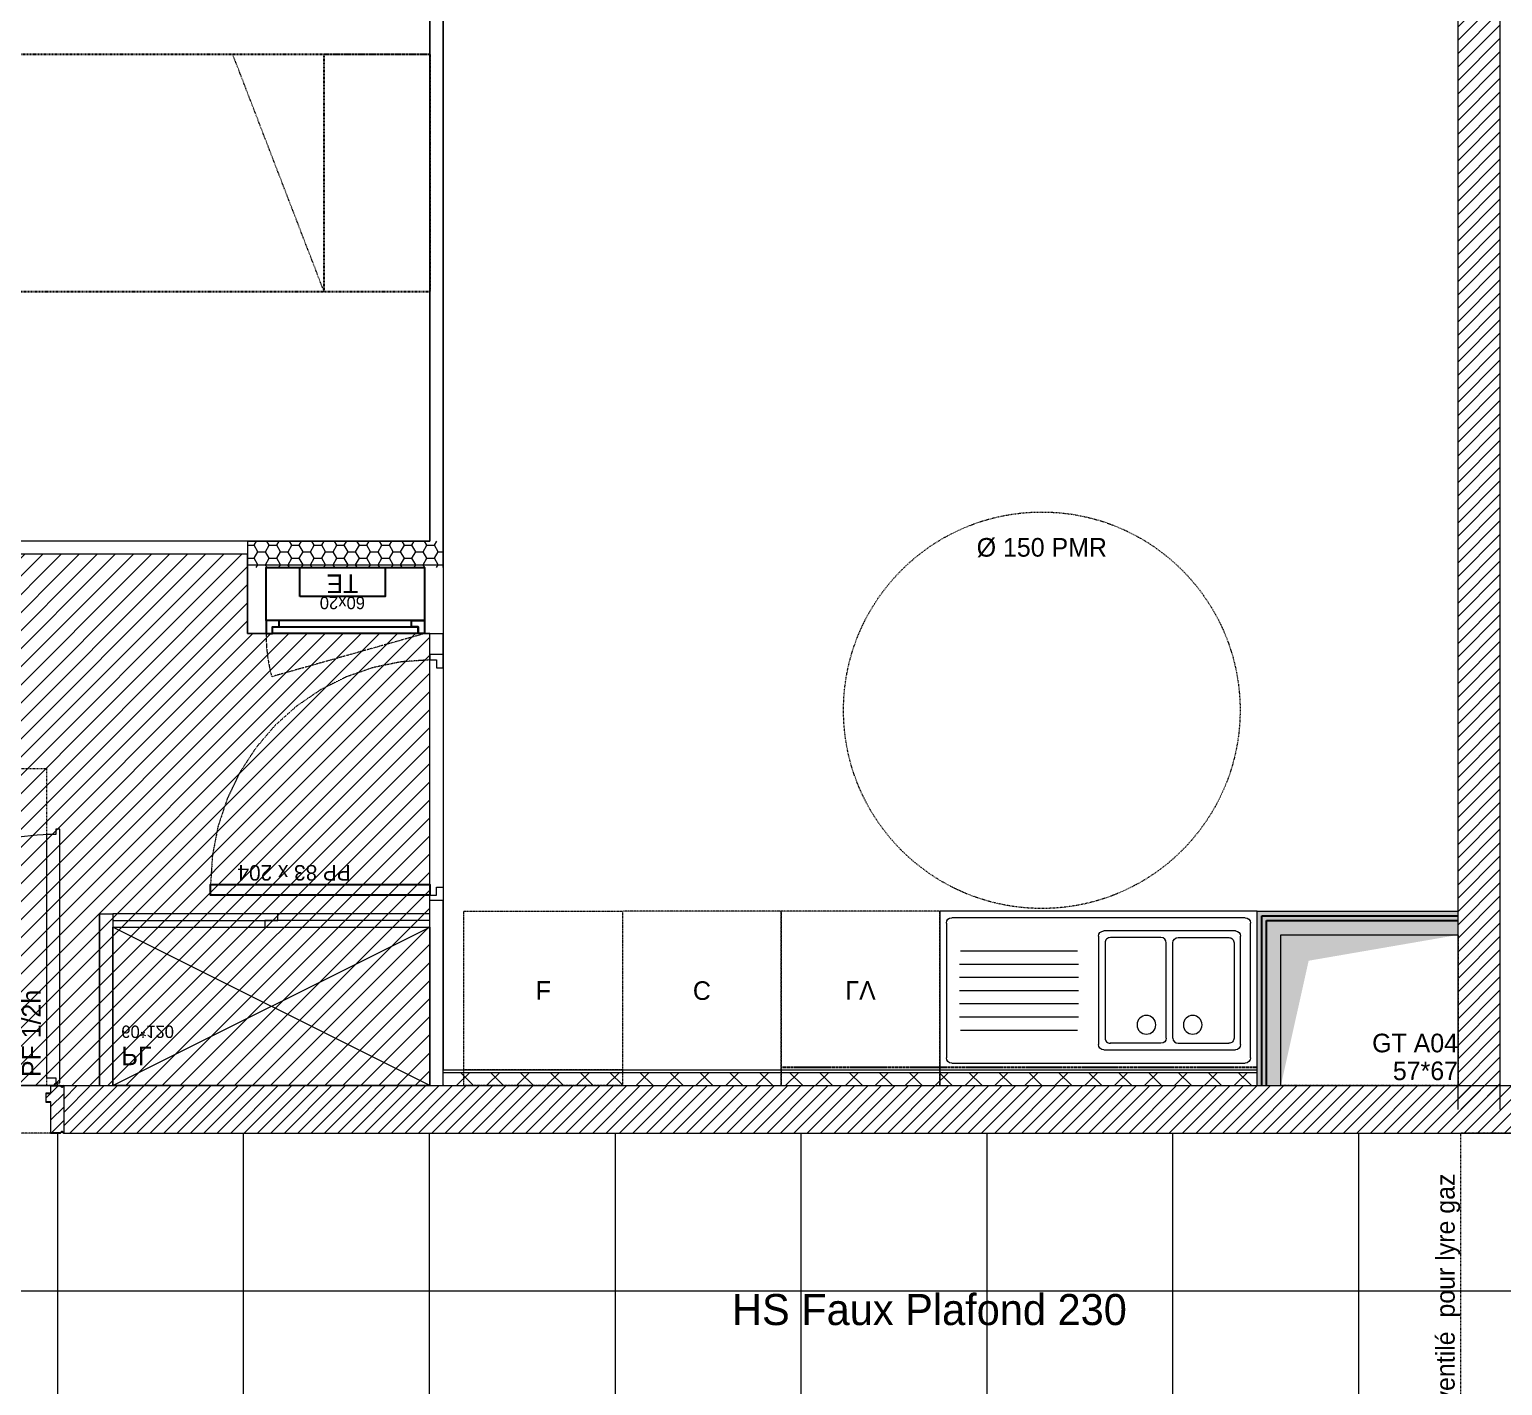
# Model space of a CAD drawing. Header units: centimetres. Extents: x 1724 to 19617, y -6503 to 8072.
# Drawn here: x 4847 to 5404, y -3760 to -3247 of the extents above; entities that cross this region are included whole.
import ezdxf

# ---------------------------------------------------------------- set-up
doc = ezdxf.new("R2010")
doc.units = ezdxf.units.CM
for name, pattern in [('ISO-03', [1.5, 0.6, -0.9]), ('Style de ligne -11', [0.347222, 0.20828, -0.138942]), ('Style de ligne -13', [0.147638, 0.098425, -0.049213]), ('Style de ligne -18', [0.164042, 0.054681, -0.109361]), ('Style de ligne -5', [0.20828, 0.069425, -0.138855]), ('VW-01', [0.41656, 0.20828, -0.20828])]:
    doc.linetypes.add(name, pattern=pattern)
for name, color, linetype, lineweight in [('B amÈnagement intÈrieur', 7, 'Continuous', 5), ('B GÈnÈral', 7, 'Continuous', 5), ('C ANNOTATIONS-prestations-1', 7, 'Continuous', 5), ('F REMPLISSAGE-TE-1', 7, 'Continuous', 5), ('F REMPLISSAGE-vert clair-1', 7, 'Continuous', 5), ('F REMPLISSAGE-vert foncÈ', 7, 'Continuous', 5)]:
    doc.layers.add(name, color=color, linetype=linetype, lineweight=lineweight)
for name, color, linetype in [('B aménagement intérieur', 252, 'Continuous'), ('B faience', 252, 'Style de ligne -11'), ('B Faux plafonds', 252, 'Continuous'), ('B Général', 252, 'Continuous'), ('C ANNOTATIONS-PMR', 252, 'Style de ligne -5'), ('C ANNOTATIONS-prestations', 252, 'Continuous'), ('C ANNOTATIONS-texte', 252, 'Continuous'), ('C ANNOTATIONS-textes-numérotation gaine', 252, 'ISO-03'), ('D SURFACES-shab', 252, 'Continuous'), ('F REMPLISSAGE-TE', 252, 'Continuous'), ('F REMPLISSAGE-vert clair', 252, 'Continuous'), ('F REMPLISSAGE-vert foncé', 252, 'Continuous')]:
    doc.layers.add(name, color=color, linetype=linetype)
doc.styles.add('Eurostile', font='Eurosti.TTF')
doc.styles.add('Eurostile (italic)', font='Eurostib.TTF')
pattern_1 = [(0, (-107.5736, -81.019), (4.261364, 2.4603), [2.84091, -5.68182]), (120, (-107.5736, -81.019), (-4.261364, 2.4603), [2.84091, -5.68182]), (60, (-104.7327, -76.0983), (9e-09, 4.9206), [2.84091, -5.68182])]
pattern_2 = [(45, (-804.3564, -7946.63), (2.4253472, -2.6458333), [])]
pattern_3 = [(45, (0, 0), (2.42535, -2.64583), [])]

# ---------------------------------------------------------------- blocks, each defined once
blk = doc.blocks.new('Rond 150_PMR')
at = {"layer": 'B Général', "color": 154, "linetype": 'VW-01', "lineweight": 5, "true_color": 0x0053a6}
blk.add_circle((0, 0), 75, dxfattribs=at)
at = {"layer": 'B Général', "color": 154, "true_color": 0x0053a6, "insert": (-61.5, 0), "char_height": 7.049, "attachment_point": 5, "rotation": 90, "line_spacing_factor": 0.895453, "style": 'Eurostile (italic)'}
blk.add_mtext('Ø 150 PMR', dxfattribs=at)
blk = doc.blocks.new('Cuisson')
at = {"layer": 'B Général', "color": 7, "linetype": 'Style de ligne -13', "lineweight": 5, "flags": 128}
blk.add_lwpolyline([(-30, 30), (-30, 36), (30, 36), (30, 30)], dxfattribs=at)
blk.add_lwpolyline([(-30, 30), (30, 30), (30, -30), (-30, -30)], close=True, dxfattribs=at)
at = {"layer": 'B Général', "color": 7, "insert": (0, 0), "char_height": 7.05, "attachment_point": 5, "line_spacing_factor": 0.895453, "style": 'Eurostile'}
blk.add_mtext('C', dxfattribs=at)
blk = doc.blocks.new('Lave Vaisselle')
at = {"layer": 'B Général', "color": 7, "linetype": 'Style de ligne -13', "lineweight": 5, "flags": 128}
blk.add_lwpolyline([(-30, 30), (-30, 36), (30, 36), (30, 30)], dxfattribs=at)
blk.add_lwpolyline([(-30, 30), (30, 30), (30, -30), (-30, -30)], close=True, dxfattribs=at)
at = {"layer": 'B Général', "color": 7, "insert": (0, 0), "char_height": 7.049, "attachment_point": 5, "line_spacing_factor": 0.895453, "style": 'Eurostile'}
blk.add_mtext('LV', dxfattribs=at)
blk = doc.blocks.new('PP 80')
at = {"layer": 'B Général', "flags": 128}
blk.add_lwpolyline([(-43, 2.5), (-43, 85.5), (-39, 85.5), (-39, 2.5)], close=True, dxfattribs=at)
at = {"layer": 'B Général', "linetype": 'Style de ligne -18', "lineweight": 5, "flags": 128}
blk.add_lwpolyline([(46, 2.5), (45.27, 13.33), (43.1, 23.98), (39.53, 34.26), (34.61, 44), (28.44, 53.03), (21.1, 61.19), (12.74, 68.35), (3.5, 74.38), (-6.47, 79.18), (-17, 82.67), (-27.91, 84.79), (-39, 85.5)], dxfattribs=at)
at = {"layer": 'B Général', "color": 7, "linetype": 'Continuous', "lineweight": 5, "flags": 128}
for points in [[(-45, 2.5), (-43, 2.5), (-43, 0), (-40, 0), (-40, -2.5), (-45, -2.5)], [(48, 2.5), (46, 2.5), (46, 0), (43, 0), (43, -2.5), (48, -2.5), (48, -2.5), (48, -2.5), (48, 1.79), (48, 1.79)]]:
    blk.add_lwpolyline(points, close=True, dxfattribs=at)
at = {"layer": 'C ANNOTATIONS-prestations', "insert": (-37.49, 32.5), "char_height": 5.8739, "attachment_point": 1, "rotation": 90, "line_spacing_factor": 0.895453, "style": 'Eurostile'}
blk.add_mtext('PP 83 x 204', dxfattribs=at)
blk = doc.blocks.new('Groupe-40-1')
at = {"layer": 'B Général', "flags": 128}
for points in [[(-31.46, -5.77), (-31.46, -0.77), (-28.96, -0.77), (-28.96, -3.27), (-26.46, -3.27), (-26.46, -5.77)], [(26.04, -0.77), (26.04, -3.27), (-28.96, -3.27), (-28.96, -0.77)], [(28.54, -5.77), (28.54, -0.77), (26.04, -0.77), (26.04, -3.27), (23.54, -3.27), (23.54, -5.77)]]:
    blk.add_lwpolyline(points, close=True, dxfattribs=at)
blk = doc.blocks.new('TE')
at = {"layer": 'B Général', "color": 7, "linetype": 'Style de ligne -5', "lineweight": 5}
blk.add_line((-31.46, -0.77), (26.39, 15.56), dxfattribs=at)
at = {"layer": 'B Général', "flags": 128}
blk.add_lwpolyline([(28.54, -5.77), (28.54, -25.77), (-31.46, -25.77), (-31.46, -5.77)], close=True, dxfattribs=at)
at = {"layer": 'B Général', "color": 7, "flags": 128}
blk.add_lwpolyline([(15.79, -14.77), (15.79, -25.77), (-16.46, -25.77), (-16.46, -14.77)], close=True, dxfattribs=at)
at = {"layer": 'B Général', "color": 7, "linetype": 'Style de ligne -5', "lineweight": 5}
blk.add_arc((-34.54, -0.77), 63.08, 359.9968, 14.9984, dxfattribs=at)
at = {"layer": 'B Général', "color": 7}
blk.add_blockref('Groupe-40-1', (0, 0), dxfattribs=at)
at = {"layer": 'B Général', "insert": (-0.34, -16.08), "char_height": 7.049, "width": 32.25, "attachment_point": 2, "line_spacing_factor": 0.895453, "style": 'Eurostile'}
blk.add_mtext('TE ', dxfattribs=at)
at = {"layer": 'C ANNOTATIONS-prestations', "insert": (-0.34, -14.77), "char_height": 4.699, "width": 32.25, "attachment_point": 8, "line_spacing_factor": 0.895453, "style": 'Eurostile'}
blk.add_mtext('60x20', dxfattribs=at)
blk = doc.blocks.new('Evier 120.60 RSH')
at = {"layer": 'B Général', "color": 7, "linetype": 'Continuous', "lineweight": 5}
for p, q in [((-57.5, -55.5), (-57.5, -4.5)), ((-55.5, -2.5), (55.5, -2.5)), ((57.5, -4.5), (57.5, -55.5)), ((0, -50.5), (0, -9.53)), ((2, -7.53), (51.79, -7.53)), ((18.98, -10), (18.98, -10)), ((53.79, -9.53), (53.79, -50.5)), ((-52.12, -15), (-7.88, -15)), ((-52.5, -20), (-7.5, -20)), ((-52.5, -25), (-7.5, -25)), ((-52.5, -30), (-7.5, -30)), ((-52.5, -35), (-7.5, -35)), ((-52.5, -40), (-7.5, -40)), ((25.65, -43.33), (25.65, -43.33)), ((-52.12, -45), (-7.88, -45)), ((9.17, -50), (9.17, -50)), ((51.79, -52.5), (2, -52.5)), ((55.5, -57.5), (-55.5, -57.5))]:
    blk.add_line(p, q, dxfattribs=at)
at = {"layer": 'B Général', "color": 7, "linetype": 'Continuous', "lineweight": 5, "flags": 128}
blk.add_lwpolyline([(-60, 0), (-60, 6), (60, 6), (60, 0)], dxfattribs=at)
blk.add_lwpolyline([(-60, 0), (60, 0), (60, -60), (-60, -60)], close=True, dxfattribs=at)
for points in [[(25.65, -12), (25.65, -48, -0.414212), (23.65, -50), (4.5, -50, -0.198914), (3.09, -49.41, -0.198914), (2.5, -48), (2.5, -12, -0.414214), (4.5, -10)], [(25.65, -12, 0.414212), (23.65, -10), (4.45, -10)], [(28.15, -12), (28.15, -48, 0.414212), (30.15, -50), (49.29, -50, 0.198914), (50.71, -49.41, 0.198914), (51.29, -48), (51.29, -12, 0.414214), (49.29, -10)], [(28.15, -12, -0.414212), (30.15, -10), (49.34, -10)]]:
    blk.add_lwpolyline(points, format="xyb", dxfattribs=at)
at = {"layer": 'B Général', "color": 7, "linetype": 'Continuous', "lineweight": 5}
for centre, start, end in [((-55.5, -4.5), 90, 180), ((55.5, -4.5), 0, 90), ((2, -9.53), 90, 180), ((51.79, -9.53), 0, 90), ((-55.5, -55.5), 180, 270), ((2, -50.5), 180, 270), ((51.79, -50.5), 270, 0), ((55.5, -55.5), 270, 0)]:
    blk.add_arc(centre, 2, start, end, dxfattribs=at)
for centre in [(18.15, -17), (35.65, -17)]:
    blk.add_ellipse(centre, major_axis=(3.54, 0), ratio=1, dxfattribs=at)
blk = doc.blocks.new('Placard 60.120')
at = {"layer": 'B Général', "color": 7, "linetype": 'Continuous', "lineweight": 5}
for p, q in [((60, 29.81), (-60, -30.19)), ((-60, 29.81), (60, -30.19))]:
    blk.add_line(p, q, dxfattribs=at)
at = {"layer": 'B Général', "color": 7, "linetype": 'Continuous', "lineweight": 5, "flags": 128}
blk.add_lwpolyline([(60, -30.19), (60, 29.81), (-60, 29.81), (-60, -30.19)], dxfattribs=at)
at = {"layer": 'B Général', "color": 252, "linetype": 'Continuous', "lineweight": 5, "true_color": 0x888888, "flags": 128}
blk.add_lwpolyline([(60, -30.19), (60, -35.19), (-60, -35.19), (-60, -30.19)], close=True, dxfattribs=at)
at = {"layer": 'B Général', "color": 7, "linetype": 'Continuous', "lineweight": 5, "flags": 128}
for points in [[(2.5, -32.69), (2.5, -35.19), (-60, -35.19), (-60, -32.69)], [(60, -30.19), (60, -32.69), (-2.5, -32.69), (-2.5, -30.19)]]:
    blk.add_lwpolyline(points, close=True, dxfattribs=at)
at = {"layer": 'B Général', "color": 7, "insert": (-56.76, 22.09), "char_height": 7.049, "attachment_point": 1, "line_spacing_factor": 0.895453, "style": 'Eurostile'}
blk.add_mtext('PL', dxfattribs=at)
at = {"layer": 'C ANNOTATIONS-prestations', "insert": (-56.76, 9.4), "char_height": 4.699, "attachment_point": 4, "line_spacing_factor": 0.895453, "style": 'Eurostile'}
blk.add_mtext('60*120', dxfattribs=at)
blk = doc.blocks.new('Lit 90.190')
at = {"layer": 'B Général', "color": 7, "linetype": 'VW-01', "lineweight": 5}
blk.add_line((45, 54.99), (-45, 20.35), dxfattribs=at)
at = {"layer": 'B Général', "linetype": 'VW-01', "flags": 128}
for points in [[(-45, 95), (45, 95), (45, -95), (-45, -95)], [(-45, 95), (45, 95), (45, 54.99), (-45, 54.99)]]:
    blk.add_lwpolyline(points, close=True, dxfattribs=at)
blk = doc.blocks.new('Frigo')
at = {"layer": 'B Général', "color": 7, "linetype": 'Style de ligne -13', "lineweight": 5, "flags": 128}
blk.add_lwpolyline([(-30, 30), (30, 30), (30, -30), (-30, -30)], close=True, dxfattribs=at)
blk.add_lwpolyline([(30, -30), (30, -36), (-30, -36), (-30, -30)], dxfattribs=at)
at = {"layer": 'B Général', "color": 7, "insert": (0, 0), "char_height": 7.05, "attachment_point": 5, "line_spacing_factor": 0.895453, "style": 'Eurostile'}
blk.add_mtext('F', dxfattribs=at)
blk = doc.blocks.new('T3 A 102 (2D)')
at = {"layer": 'B amÈnagement intÈrieur', "linetype": 'Continuous', "lineweight": 5, "true_color": 0xaaaaaa}
h = blk.add_hatch(dxfattribs=at)
h.set_pattern_fill('F_P__SOFFITE', color=253, style=0, pattern_type=2)
h.set_pattern_definition([(45, (0, 0.2205), (-3.52778, 3.30729), [])])
h.paths.add_polyline_path([(-259.42, -200.44), (-259.29, -401.44), (105.58, -401.44), (105.58, -230.43), (36.58, -230.43), (36.58, -200.44)])
at = {"layer": 'B GÈnÈral', "linetype": 'Continuous', "lineweight": 5}
h = blk.add_hatch(dxfattribs=at)
h.set_pattern_fill('PSE', style=0, pattern_type=2)
h.set_pattern_definition(pattern_1)
h.paths.add_polyline_path([(36.53, -205.44), (36.53, -195.44), (110.58, -195.44), (110.58, -205.44)])
at = {"layer": 'B GÈnÈral', "linetype": 'Continuous', "lineweight": 5, "true_color": 0x808080}
h = blk.add_hatch(dxfattribs=at)
h.set_pattern_fill('02_ISOLANT', color=8, style=0, pattern_type=2)
h.set_pattern_definition([(45, (0, 0), (-5.65685, 5.65685), []), (135, (0, 0), (5.65685, 5.65685), [])])
h.paths.add_polyline_path([(110.58, -396.44), (110.58, -401.44), (418.42, -401.44), (418.42, -396.44)])
at = {"layer": 'F REMPLISSAGE-TE-1', "linetype": 'Continuous', "lineweight": 5}
h = blk.add_hatch(dxfattribs=at)
h.set_pattern_fill('PSE', style=0, pattern_type=2)
h.set_pattern_definition(pattern_1)
h.paths.add_polyline_path([(36.53, -195.44), (36.53, -204.44), (110.58, -204.44), (110.58, -195.44)])
h = blk.add_hatch(dxfattribs=at)
h.set_pattern_fill('PSE', style=0, pattern_type=2)
h.set_pattern_definition(pattern_1)
h.paths.add_polyline_path([(36.53, -204.44), (36.53, -205.44), (110.58, -205.44), (110.58, -204.44)])
at = {"layer": 'B aménagement intérieur', "color": 7, "linetype": 'Style de ligne -5', "lineweight": 5, "flags": 128}
blk.add_lwpolyline([(-259.42, -200.44), (-259.29, -401.44), (105.58, -401.44), (105.58, -230.43), (36.58, -230.43), (36.58, -200.44)], close=True, dxfattribs=at)
at = {"layer": 'B faience'}
blk.add_line((238.42, -394.44), (418.42, -394.44), dxfattribs=at)
at = {"layer": 'B GÈnÈral', "color": 9, "linetype": 'Continuous', "true_color": 0xc0dcc0}
for points in [[(427.42, -401.44), (418.42, -401.44), (427.42, -344.44), (418.42, -335.44)], [(427.42, -344.44), (418.42, -335.44), (494.42, -344.44), (494.42, -335.44)]]:
    blk.add_solid(points, dxfattribs=at)
at = {"layer": 'B GÈnÈral', "color": 254, "linetype": 'Continuous', "true_color": 0xd6d6d6}
blk.add_solid([(437.93, -354.2), (494.42, -344.44), (427.42, -401.44), (427.42, -344.44)], dxfattribs=at)
at = {"layer": 'B Général', "color": 7, "linetype": 'Continuous', "lineweight": 13}
for p, q in [((105.58, -195.44), (105.58, 181.56)), ((110.58, -195.44), (110.58, 181.56)), ((36.53, -195.44), (-56.42, -195.44)), ((36.53, -200.44), (-56.42, -200.44)), ((36.53, -195.44), (105.58, -195.44)), ((36.53, -195.44), (36.53, -200.44)), ((36.53, -200.44), (36.53, -205.44)), ((110.58, -205.44), (110.58, -195.44)), ((36.53, -205.44), (36.58, -205.44)), ((43.58, -205.44), (103.58, -205.44)), ((105.58, -238.39), (105.58, -230.43)), ((110.58, -238.39), (110.58, -230.43)), ((105.58, -401.44), (105.58, -331.39)), ((110.58, -401.44), (110.58, -331.39)), ((-19.42, -336.44), (-19.42, -401.44)), ((-14.42, -336.44), (-14.42, -401.44)), ((418.42, -401.44), (418.42, -335.44)), ((418.42, -335.44), (494.42, -335.44)), ((427.42, -401.44), (427.42, -344.44)), ((427.42, -344.44), (494.42, -344.44)), ((110.58, -395.44), (418.42, -395.44)), ((110.58, -401.44), (110.58, -395.44)), ((418.42, -401.44), (418.42, -395.44)), ((110.58, -401.44), (418.42, -401.44))]:
    blk.add_line(p, q, dxfattribs=at)
at = {"layer": 'B Général', "color": 7, "linetype": 'Continuous', "lineweight": 5}
for p, q in [((105.58, -195.44), (105.58, 181.56)), ((110.58, -195.44), (110.58, 181.56)), ((36.53, -195.44), (-56.42, -195.44)), ((36.53, -200.44), (-56.42, -200.44)), ((36.58, -205.44), (36.58, -230.43)), ((43.58, -205.44), (43.58, -230.43)), ((103.58, -205.44), (103.58, -230.43)), ((110.58, -205.44), (110.58, -230.43)), ((36.58, -230.43), (43.58, -230.43)), ((103.58, -230.43), (110.58, -230.43)), ((105.58, -238.39), (105.58, -230.43)), ((110.58, -238.39), (110.58, -230.43)), ((110.58, -238.39), (105.58, -238.39)), ((110.58, -331.39), (105.58, -331.39)), ((105.58, -401.44), (105.58, -331.39)), ((110.58, -401.44), (110.58, -331.39)), ((-19.42, -336.44), (-19.42, -401.44)), ((-19.42, -336.44), (-14.42, -336.44)), ((-14.42, -336.44), (-14.42, -401.44)), ((110.58, -395.44), (418.42, -395.44)), ((110.58, -396.44), (418.42, -396.44)), ((-19.42, -401.44), (-14.42, -401.44)), ((110.58, -401.44), (418.42, -401.44))]:
    blk.add_line(p, q, dxfattribs=at)
at = {"layer": 'B Général', "color": 154, "linetype": 'VW-01', "lineweight": 5, "true_color": 0x0053a6, "flags": 128}
blk.add_lwpolyline([(-259.42, -401.44), (-259.42, -281.44), (-39.42, -281.44), (-39.42, -401.44)], close=True, dxfattribs=at)
at = {"layer": 'D SURFACES-shab', "lineweight": 18, "flags": 128}
for points in [[(-204.5, 181.56), (105.58, 181.56), (105.58, -195.44), (-154.42, -195.44), (-154.42, 36.56), (-139.5, 36.56), (-139.5, 41.56), (-204.5, 41.56)], [(110.58, -395.44), (418.42, -395.44), (418.42, -335.44), (494.42, -335.44), (494.42, 181.56), (110.58, 181.56)], [(36.58, -230.43), (36.58, -200.44), (-259.42, -200.44), (-259.42, -401.44), (-19.42, -401.44), (-19.42, -336.44), (-14.42, -336.44), (-14.42, -401.44), (105.58, -401.44), (105.58, -230.43)]]:
    blk.add_lwpolyline(points, close=True, dxfattribs=at)
at = {"layer": 'F REMPLISSAGE-TE', "color": 7, "linetype": 'Continuous', "lineweight": 5}
blk.add_line((36.53, -204.44), (110.58, -204.44), dxfattribs=at)
at = {"layer": 'F REMPLISSAGE-vert clair'}
for p, q in [((420.22, -401.44), (420.22, -337.24)), ((420.22, -337.24), (494.42, -337.24)), ((422.02, -401.44), (422.02, -339.04)), ((422.02, -339.04), (494.42, -339.04))]:
    blk.add_line(p, q, dxfattribs=at)
at = {"layer": 'F REMPLISSAGE-vert clair', "color": 7, "linetype": 'Continuous', "lineweight": 13}
for p, q in [((427.42, -401.44), (427.42, -344.44)), ((427.42, -344.44), (494.42, -344.44))]:
    blk.add_line(p, q, dxfattribs=at)
at = {"layer": 'F REMPLISSAGE-vert clair-1', "color": 9, "linetype": 'Continuous', "true_color": 0xc0dcc0}
for points in [[(420.22, -401.44), (422.02, -401.44), (420.22, -337.24), (422.02, -339.04)], [(420.22, -337.24), (422.02, -339.04), (494.42, -337.24), (494.42, -339.04)], [(422.02, -401.44), (427.42, -401.44), (422.02, -339.04), (427.42, -344.44)], [(422.02, -339.04), (427.42, -344.44), (494.42, -339.04), (494.42, -344.44)]]:
    blk.add_solid(points, dxfattribs=at)
at = {"layer": 'F REMPLISSAGE-vert foncÈ', "color": 54, "linetype": 'Continuous', "true_color": 0x99aa00}
for points in [[(418.42, -401.44), (420.22, -401.44), (418.42, -335.44), (420.22, -337.24)], [(418.42, -335.44), (420.22, -337.24), (494.42, -335.44), (494.42, -337.24)]]:
    blk.add_solid(points, dxfattribs=at)
at = {"layer": 'F REMPLISSAGE-vert foncé', "color": 7, "linetype": 'Continuous', "lineweight": 13}
for p, q in [((418.42, -401.44), (418.42, -335.44)), ((418.42, -335.44), (494.42, -335.44))]:
    blk.add_line(p, q, dxfattribs=at)
at = {"layer": 'F REMPLISSAGE-vert foncé'}
for p, q in [((420.22, -401.44), (420.22, -337.24)), ((420.22, -337.24), (494.42, -337.24))]:
    blk.add_line(p, q, dxfattribs=at)
at = {"layer": 'B Général', "color": 7}
for name, p, rotation in [('Lit 90.190', (10.58, -56.19), 270), ('TE', (72.11, -231.2), 180.0000000000904), ('PP 80', (108.08, -286.39), 90)]:
    blk.add_blockref(name, p, dxfattribs=dict(at, rotation=rotation))
at = {"layer": 'B Général', "color": 7, "xscale": -1, "rotation": 180}
for name, p in [('Placard 60.120', (45.58, -371.64)), ('Cuisson', (208.42, -365.44)), ('Lave Vaisselle', (268.42, -365.44)), ('Evier 120.60 RSH', (358.42, -395.44))]:
    blk.add_blockref(name, p, dxfattribs=at)
at = {"layer": 'B Général', "color": 7}
blk.add_blockref('Frigo', (148.42, -365.44), dxfattribs=at)
at = {"layer": 'C ANNOTATIONS-PMR', "color": 7, "rotation": 270}
blk.add_blockref('Rond 150_PMR', (337, -259.44), dxfattribs=at)
blk = doc.blocks.new('PP 93_204 PF1_2h mur20')
at = {"layer": 'B GÈnÈral', "linetype": 'Continuous', "lineweight": 5}
h = blk.add_hatch(dxfattribs=at)
h.set_pattern_fill('50_BETON', style=0, pattern_type=2)
h.set_pattern_definition(pattern_3)
edge = h.paths.add_edge_path()
edge.add_line((-51.6, -8.95), (-50.94, -8.37))
edge.add_line((-50.94, -8.37), (-50.93, -8.36))
edge.add_arc((-50.79, -8.52), 0.2, 48.9909, 131.0091, ccw=False)
edge.add_line((-50.66, -8.36), (-50.65, -8.37))
edge.add_line((-50.65, -8.37), (-50.1, -8.86))
edge.add_line((-50.1, -8.86), (-50.1, -8.86))
edge.add_arc((-50.06, -8.82), 0.05, 228.9909, 270)
edge.add_line((-50.06, -8.87), (-50.06, -8.87))
edge.add_line((-50.06, -8.87), (-46.7, -8.87))
edge.add_line((-46.7, -8.87), (-46.69, -8.87))
edge.add_arc((-46.69, -8.83), 0.0435, 270, 360)
edge.add_line((-46.65, -8.83), (-46.65, 2.7))
edge.add_arc((-46.48, 2.7), 0.174, 90, 180, ccw=False)
edge.add_line((-46.48, 2.87), (-46.45, 2.87))
edge.add_line((-46.45, 2.87), (-44.9, 2.87))
edge.add_line((-44.9, 2.87), (-44.89, 2.87))
edge.add_arc((-44.89, 2.91), 0.0435, 270, 360)
edge.add_line((-44.85, 2.91), (-44.85, 5.96))
edge.add_arc((-44.89, 5.96), 0.0435, 0, 90)
edge.add_line((-44.89, 6), (-44.9, 6))
edge.add_line((-44.9, 6), (-46.45, 6))
edge.add_line((-46.45, 6), (-46.48, 6))
edge.add_arc((-46.48, 6.17), 0.174, 180, 270, ccw=False)
edge.add_line((-46.65, 6.17), (-46.65, 8.83))
edge.add_arc((-46.69, 8.83), 0.0435, 0, 90)
edge.add_line((-46.69, 8.87), (-46.7, 8.87))
edge.add_line((-46.7, 8.87), (-50.06, 8.87))
edge.add_line((-50.06, 8.87), (-50.06, 8.87))
edge.add_arc((-50.06, 8.82), 0.05, 90, 131.0091)
edge.add_line((-50.1, 8.86), (-50.1, 8.86))
edge.add_line((-50.1, 8.86), (-50.65, 8.37))
edge.add_line((-50.65, 8.37), (-50.66, 8.37))
edge.add_arc((-50.79, 8.52), 0.2, 233.0967, 311.0091, ccw=False)
edge.add_line((-50.91, 8.36), (-50.92, 8.36))
edge.add_line((-50.92, 8.36), (-51.44, 8.81))
edge.add_line((-51.44, 8.81), (-51.44, 8.81))
edge.add_line((-51.44, 8.81), (-51.6, 8.95))
edge.add_line((-51.6, 8.95), (-51.6, -8.95))
h = blk.add_hatch(dxfattribs=at)
h.set_pattern_fill('50_BETON', style=0, pattern_type=2)
h.set_pattern_definition(pattern_3)
edge = h.paths.add_edge_path()
edge.add_line((51.6, -8.95), (50.94, -8.37))
edge.add_line((50.94, -8.37), (50.93, -8.36))
edge.add_arc((50.79, -8.52), 0.2, 48.9909, 131.0091)
edge.add_line((50.66, -8.36), (50.65, -8.37))
edge.add_line((50.65, -8.37), (50.1, -8.86))
edge.add_line((50.1, -8.86), (50.1, -8.86))
edge.add_arc((50.06, -8.82), 0.05, 270, 311.0091, ccw=False)
edge.add_line((50.06, -8.87), (50.06, -8.87))
edge.add_line((50.06, -8.87), (46.7, -8.87))
edge.add_line((46.7, -8.87), (46.69, -8.87))
edge.add_arc((46.69, -8.83), 0.0435, 180, 270, ccw=False)
edge.add_line((46.65, -8.83), (46.65, 2.7))
edge.add_arc((46.48, 2.7), 0.174, 0, 90)
edge.add_line((46.48, 2.87), (46.45, 2.87))
edge.add_line((46.45, 2.87), (44.9, 2.87))
edge.add_line((44.9, 2.87), (44.89, 2.87))
edge.add_arc((44.89, 2.91), 0.0435, 180, 270, ccw=False)
edge.add_line((44.85, 2.91), (44.85, 5.96))
edge.add_arc((44.89, 5.96), 0.0435, 90, 180, ccw=False)
edge.add_line((44.89, 6), (44.9, 6))
edge.add_line((44.9, 6), (46.45, 6))
edge.add_line((46.45, 6), (46.48, 6))
edge.add_arc((46.48, 6.17), 0.174, 270, 360)
edge.add_line((46.65, 6.17), (46.65, 8.83))
edge.add_arc((46.69, 8.83), 0.0435, 90, 180, ccw=False)
edge.add_line((46.69, 8.87), (46.7, 8.87))
edge.add_line((46.7, 8.87), (50.06, 8.87))
edge.add_line((50.06, 8.87), (50.06, 8.87))
edge.add_arc((50.06, 8.82), 0.05, 48.9909, 90, ccw=False)
edge.add_line((50.1, 8.86), (50.1, 8.86))
edge.add_line((50.1, 8.86), (50.65, 8.37))
edge.add_line((50.65, 8.37), (50.66, 8.37))
edge.add_arc((50.79, 8.52), 0.2, 228.9909, 306.9033)
edge.add_line((50.91, 8.36), (50.92, 8.36))
edge.add_line((50.92, 8.36), (51.44, 8.81))
edge.add_line((51.44, 8.81), (51.44, 8.81))
edge.add_line((51.44, 8.81), (51.6, 8.95))
edge.add_line((51.6, 8.95), (51.6, -8.95))
at = {"layer": 'B Général', "linetype": 'Style de ligne -13', "lineweight": 5}
for p, q in [((46.7, 9), (-46.7, 9)), ((46.7, -9), (-46.7, -9))]:
    blk.add_line(p, q, dxfattribs=at)
at = {"layer": 'B Général', "color": 7, "linetype": 'Continuous', "lineweight": 5, "flags": 128}
blk.add_lwpolyline([(45, 12), (48.5, 12), (48.5, 10), (50, 10), (50.01, 106), (48.51, 106), (48.51, 104), (45.01, 104)], close=True, dxfattribs=at)
at = {"layer": 'B Général', "linetype": 'Continuous', "lineweight": 5, "flags": 128}
for points in [[(-46.5, 8.83), (-46.5, 6.17, 0.414214), (-46.46, 6.13), (-46.45, 6.13), (-44.9, 6.13), (-44.87, 6.13, -0.414214), (-44.7, 5.96), (-44.7, 2.91, -0.414214), (-44.87, 2.74), (-44.9, 2.74), (-46.45, 2.74), (-46.46, 2.74, 0.414214), (-46.5, 2.7), (-46.5, -8.83, -0.414214), (-46.67, -9), (-46.7, -9), (-50.06, -9), (-50.07, -9, -0.18087), (-50.2, -8.95), (-50.2, -8.95), (-50.76, -8.47), (-50.76, -8.46, 0.373975), (-50.83, -8.46), (-50.83, -8.47), (-51.49, -9.04), (-51.6, -8.95), (-50.94, -8.37), (-50.93, -8.36, -0.373975), (-50.66, -8.36), (-50.65, -8.37), (-50.1, -8.86), (-50.1, -8.86, 0.18087), (-50.06, -8.87), (-50.06, -8.87), (-46.7, -8.87), (-46.69, -8.87, 0.414214), (-46.65, -8.83), (-46.65, 2.7, -0.414214), (-46.48, 2.87), (-46.45, 2.87), (-44.9, 2.87), (-44.89, 2.87, 0.414214), (-44.85, 2.91), (-44.85, 5.96, 0.414214), (-44.89, 6), (-44.9, 6), (-46.45, 6), (-46.48, 6, -0.414214), (-46.65, 6.17), (-46.65, 8.83, 0.414214), (-46.69, 8.87), (-46.7, 8.87), (-50.06, 8.87), (-50.06, 8.87, 0.18087), (-50.1, 8.86), (-50.1, 8.86), (-50.65, 8.37), (-50.66, 8.37, -0.353689), (-50.91, 8.36), (-50.92, 8.36), (-51.44, 8.81), (-51.44, 8.81), (-51.6, 8.95), (-51.49, 9.04), (-50.88, 8.51, 0.385556), (-50.77, 8.46), (-50.76, 8.47), (-50.2, 8.95), (-50.2, 8.95, -0.18087), (-50.07, 9), (-50.06, 9), (-46.7, 9), (-46.67, 9, -0.414214)], [(46.5, 8.83), (46.5, 6.17, -0.414214), (46.46, 6.13), (46.45, 6.13), (44.9, 6.13), (44.87, 6.13, 0.414214), (44.7, 5.96), (44.7, 2.91, 0.414214), (44.87, 2.74), (44.9, 2.74), (46.45, 2.74), (46.46, 2.74, -0.414214), (46.5, 2.7), (46.5, -8.83, 0.414214), (46.67, -9), (46.7, -9), (50.06, -9), (50.07, -9, 0.18087), (50.2, -8.95), (50.2, -8.95), (50.76, -8.47), (50.76, -8.46, -0.373975), (50.83, -8.46), (50.83, -8.47), (51.49, -9.04), (51.6, -8.95), (50.94, -8.37), (50.93, -8.36, 0.373975), (50.66, -8.36), (50.65, -8.37), (50.1, -8.86), (50.1, -8.86, -0.18087), (50.06, -8.87), (50.06, -8.87), (46.7, -8.87), (46.69, -8.87, -0.414214), (46.65, -8.83), (46.65, 2.7, 0.414214), (46.48, 2.87), (46.45, 2.87), (44.9, 2.87), (44.89, 2.87, -0.414214), (44.85, 2.91), (44.85, 5.96, -0.414214), (44.89, 6), (44.9, 6), (46.45, 6), (46.48, 6, 0.414214), (46.65, 6.17), (46.65, 8.83, -0.414214), (46.69, 8.87), (46.7, 8.87), (50.06, 8.87), (50.06, 8.87, -0.18087), (50.1, 8.86), (50.1, 8.86), (50.65, 8.37), (50.66, 8.37, 0.353689), (50.91, 8.36), (50.92, 8.36), (51.44, 8.81), (51.44, 8.81), (51.6, 8.95), (51.49, 9.04), (50.88, 8.51, -0.385556), (50.77, 8.46), (50.76, 8.47), (50.2, 8.95), (50.2, 8.95, 0.18087), (50.07, 9), (50.06, 9), (46.7, 9), (46.67, 9, 0.414214)]]:
    blk.add_lwpolyline(points, format="xyb", close=True, dxfattribs=at)
at = {"layer": 'B Général', "color": 250, "linetype": 'Continuous', "lineweight": 5, "true_color": 0x444444, "flags": 128}
blk.add_lwpolyline([(0, -20.5), (-14, -41.85), (14, -41.85)], close=True, dxfattribs=at)
at = {"layer": 'B Général', "linetype": 'Continuous', "lineweight": 5}
blk.add_circle((48.5, 9.5), 0.5, dxfattribs=at)
at = {"layer": 'B Général', "color": 7, "linetype": 'Continuous', "lineweight": 5}
blk.add_arc((48.5, 9.5), 94.5, 90, 181.2323, dxfattribs=at)
at = {"layer": 'C ANNOTATIONS-prestations', "insert": (25.18, 12.23), "char_height": 7.049, "attachment_point": 1, "rotation": 90, "line_spacing_factor": 0.895453, "style": 'Eurostile'}
blk.add_mtext('PP 93*204\\PPF 1/2h\\P', dxfattribs=at)
blk = doc.blocks.new('Groupe-72-1')
at = {"layer": 'B Général', "color": 7, "linetype": 'VW-01', "lineweight": 5, "flags": 128}
blk.add_lwpolyline([(6124.89, 4357.39), (6191.89, 4357.39), (6191.89, 4300.39), (6124.89, 4300.39)], close=True, dxfattribs=at)
at = {"layer": 'C ANNOTATIONS-textes-numérotation gaine', "color": 7, "insert": (6191.89, 4320.03), "char_height": 7.049, "width": 56.9358, "attachment_point": 3, "line_spacing_factor": 0.895453, "style": 'Eurostile'}
blk.add_mtext('GT A04\\P57*67', dxfattribs=at)

msp = doc.modelspace()

# ---------------------------------------------------------------- hatches: boundary and pattern name
at = {"layer": 'B GÈnÈral', "linetype": 'Continuous', "lineweight": 5}
h = msp.add_hatch(dxfattribs=at)
h.set_pattern_fill('50_BETON', style=0, pattern_type=2)
h.set_pattern_definition(pattern_2)
h.paths.add_polyline_path([(5387.532, -3655.241), (5403.532, -3655.241), (5403.532, -2837.241), (5387.532, -2837.241)])
h = msp.add_hatch(dxfattribs=at)
h.set_pattern_fill('50_BETON', style=0, pattern_type=2)
h.set_pattern_definition(pattern_2)
h.paths.add_polyline_path([(4860.269, -3646.241), (4860.269, -3664.241), (5785.297, -3664.241), (5785.297, -3646.241)])
at = {"layer": 'C ANNOTATIONS-prestations-1', "linetype": 'Continuous', "lineweight": 9, "true_color": 0x989898}
h = msp.add_hatch(dxfattribs=at)
h.set_pattern_fill('DALETTES TERRASSE 50X50', color=252, scale=1.406016, style=0, pattern_type=2)
h.set_pattern_definition([(0, (3873.644, -3794.24), (4e-15, -70.3008), []), (270, (3873.644, -3794.24), (70.3008, 0), [])])
h.paths.add_polyline_path([(4370.662, -5334.341), (4370.674, -4429.241), (4380.696, -4429.241), (4380.685, -3794.241), (6808.128, -3794.241), (6808.128, -3664.241), (4345.685, -3664.241), (4345.685, -3258.741), (4215.608, -3258.652), (4215.608, -3616.241), (4030.608, -3616.241), (4030.608, -3728.742), (4071.482, -3786.765), (4107.284, -3846.631), (4138.015, -3908.34), (4163.675, -3971.891), (4184.264, -4037.284), (4199.783, -4104.52), (4210.23, -4173.598), (4215.606, -4244.518), (4215.606, -4518.291), (4181.754, -4608.814), (4140.144, -4703.241), (3538.717, -4703.241), (3538.717, -4751.147), (3468.086, -4751.147), (3468.086, -4703.241), (3026.594, -4703.241), (3026.593, -5336.113), (3872.608, -5334.997), (3872.608, -5283.227), (3938.608, -5283.227), (3938.608, -5334.91)])

# ---------------------------------------------------------------- linework, layer by layer
at = {"layer": 'B Faux plafonds', "color": 7, "linetype": 'VW-01', "lineweight": 13, "flags": 128}
msp.add_lwpolyline([(5388.491, -3715.108), (5388.491, -3794.241), (5420.572, -3794.241), (5420.572, -3664.241), (5388.491, -3664.241), (5388.491, -3715.108)], dxfattribs=at)
at = {"layer": 'B Général', "color": 7, "linetype": 'Continuous', "lineweight": 18}
for p, q in [((5403.532, -3655.241), (5403.532, -2837.241)), ((5387.532, -3655.241), (5387.532, -3063.241)), ((4860.269, -3646.241), (5785.297, -3646.241)), ((4860.269, -3664.241), (5785.297, -3664.241))]:
    msp.add_line(p, q, dxfattribs=at)
at = {"layer": 'B Général', "color": 7, "linetype": 'Continuous', "lineweight": 5}
for p, q in [((5403.532, -3655.241), (5403.532, -2837.241)), ((5387.532, -3655.241), (5387.532, -3063.241)), ((4860.269, -3646.241), (5785.297, -3646.241)), ((4860.269, -3664.241), (4860.269, -3646.241)), ((4860.269, -3664.241), (5785.297, -3664.241))]:
    msp.add_line(p, q, dxfattribs=at)

# ---------------------------------------------------------------- block references
at = {"layer": 'B aménagement intérieur', "color": 7}
msp.add_blockref('T3 A 102 (2D)', (4893.107, -3244.797), dxfattribs=at)
at = {"layer": 'B Général', "color": 7}
msp.add_blockref('PP 93_204 PF1_2h mur20', (4808.669, -3655.241), dxfattribs=at)
at = {"layer": 'C ANNOTATIONS-textes-numérotation gaine', "color": 7}
msp.add_blockref('Groupe-72-1', (-804.356, -7946.63), dxfattribs=at)

# ---------------------------------------------------------------- texts
at = {"layer": 'B Faux plafonds', "insert": (5379.22, -3794.24), "char_height": 7.04867, "width": 129.99921, "attachment_point": 1, "rotation": 90, "line_spacing_factor": 0.895453, "style": 'Eurostile'}
msp.add_mtext('soffite ventilé  pour lyre gaz', dxfattribs=at)
at = {"layer": 'C ANNOTATIONS-texte', "color": 7, "insert": (5112.941, -3725.086), "char_height": 11.74778, "attachment_point": 1, "rotation": 0, "line_spacing_factor": 0.895453, "style": 'Eurostile (italic)'}
msp.add_mtext('HS Faux Plafond 230', dxfattribs=at)

doc.saveas('drawing.dxf')
